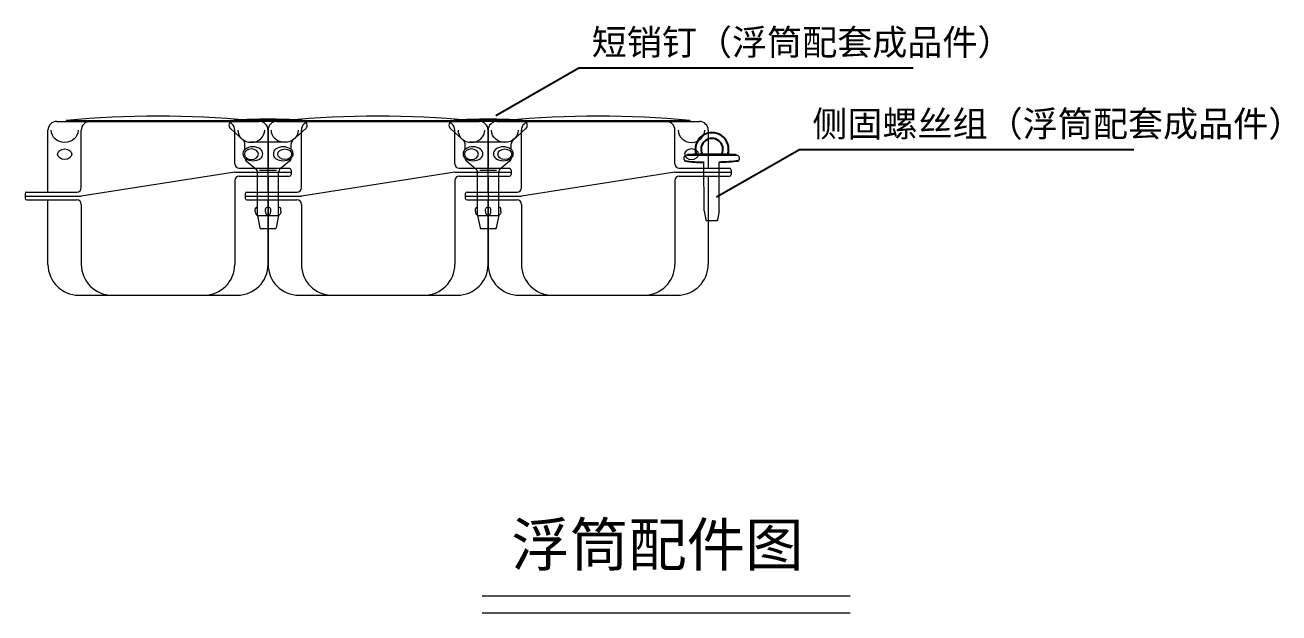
# Model space of a CAD drawing. Extents: x 28691 to 190833, y -3655 to 80068.
# Drawn here: x 176203 to 190833, y 10782 to 17646 of the extents above; entities that cross this region are included whole.
import ezdxf

# ---------------------------------------------------------------- set-up
doc = ezdxf.new("R2010")
doc.units = 0
doc.header["$LTSCALE"] = 10
doc.header["$MEASUREMENT"] = 0
for name, color, linetype, lineweight in [('FT', 251, 'Continuous', 5), ('短销钉', 145, 'Continuous', 9), ('码头标注', 3, 'Continuous', 13)]:
    doc.layers.add(name, color=color, linetype=linetype, lineweight=lineweight)
doc.layers.add('标注', color=3, linetype='Continuous')
doc.styles.get("Standard").update_dxf_attribs({"font": 'gbenor.shx', "bigfont": 'gbcbig.shx'})
doc.dimstyles.new('ISO-25', dxfattribs={"dimtxt": 2.5, "dimasz": 2.5, "dimexe": 1.25, "dimexo": 0.625, "dimtad": 1, "dimtxsty": 'Standard', "dimcen": 2.5, "dimadec": 0, "dimazin": 0, "dimtfac": 1, "dimtmove": 0, "dimatfit": 3, "dimfxl": 1, "dimarcsym": 0})

# ---------------------------------------------------------------- blocks, each defined once
blk = doc.blocks.new('ft')
at = {"layer": 'FT'}
for p, q in [((-250, 234.5), (-250, 375)), ((-230, 395), (230, 395)), ((-208.5, 397), (208.2, 397)), ((-208.5, 397), (-208.5, 395)), ((-174.3, 244.5), (-174.3, 375)), ((174.3, 298.5), (174.3, 375)), ((208.2, 397), (208.2, 395)), ((250, 375), (250, 288.5)), ((184.3, 288.5), (298.1, 288.5)), ((174.3, 279.5), (-174.3, 225.5)), ((174.3, 279.5), (302.1, 279.5)), ((174.3, 260.5), (174.3, 70)), ((184.3, 270.5), (298.1, 270.5)), ((250, 270.5), (250, 70)), ((-298, 234.5), (-184.3, 234.5)), ((-302, 225.5), (-174.3, 225.5)), ((-298, 216.5), (-184.3, 216.5)), ((-250, 70), (-250, 216.5)), ((-174.3, 206.5), (-174.3, 70)), ((-180, 0), (180, 0))]:
    blk.add_line(p, q, dxfattribs=at)
at = {"layer": 'FT', "ltscale": 0.5}
for p, q in [((302.1, 284.5), (302.1, 274.5)), ((-302, 230.5), (-302, 220.5))]:
    blk.add_line(p, q, dxfattribs=at)
at = {"layer": 'FT'}
for centre, radius, start, end in [((-0.2, -1768.5), 2175.5, 84.5043, 95.4957), ((-230, 375), 20, 90, 180), ((-154.3, 375), 20, 90, 180), ((154.3, 375), 20, 0, 90), ((230, 375), 20, 0, 90), ((184.3, 298.5), 10, 180, 270), ((184.3, 260.5), 10, 90, 180), ((298.1, 274.5), 4, 270, 0), ((-184.3, 244.5), 10, 270, 0), ((-298, 220.5), 4, 180, 270), ((-184.3, 206.5), 10, 0, 90), ((-180, 70), 70, 180, 270), ((-104.3, 70), 70, 180, 270), ((104.3, 70), 70, 270, 0), ((180, 70), 70, 270, 0)]:
    blk.add_arc(centre, radius, start, end, dxfattribs=at)
at = {"layer": 'FT', "ltscale": 0.5}
for centre, start, end in [((298.1, 284.5), 0, 90), ((-298, 230.5), 90, 180)]:
    blk.add_arc(centre, 4, start, end, dxfattribs=at)
at = {"layer": 'FT', "extrusion": (0, 0, -1)}
blk.add_ellipse((-212.1, 375), major_axis=(-30.4, 0), ratio=0.921809, start_param=3.141593, end_param=6.283185, dxfattribs=at)
at = {"layer": 'FT'}
blk.add_ellipse((211.9, 375.4), major_axis=(30.4, 0.1), ratio=0.921809, start_param=3.141593, end_param=6.283185, dxfattribs=at)
blk.add_ellipse((-212.1, 320.5), major_axis=(-16, 0), ratio=0.75, dxfattribs=at)
at = {"layer": 'FT', "extrusion": (0, 0, -1)}
blk.add_ellipse((212.1, 320.5), major_axis=(16, 0), ratio=0.75, dxfattribs=at)
blk = doc.blocks.new('A$C4E000606')
at = {"color": 252}
for centre, radius, start, end in [((49.1, 123.6), 28.9, 342.7816, 197.1463), ((49.1, 123.6), 19.1, 334.2939, 205.6341), ((27.9, 242.1), 140.7, 259.318, 273.0964), ((41.2, 665.5), 564.3, 272.0789, 275.5067)]:
    blk.add_arc(centre, radius, start, end, dxfattribs=at)
at = {"layer": '短销钉', "color": 252}
for p, q in [((5.5, 113.3), (91.7, 113.3)), ((6.3, 113.3), (6.3, 114.4)), ((6.3, 114.4), (90.9, 114.4)), ((90.9, 113.3), (90.9, 114.4)), ((35.5, 16.4), (35.2, 101.6)), ((61.7, 16.4), (61.7, 101.6)), ((35.5, 16.4), (38.5, 1.1)), ((61.7, 16.4), (58.6, 1.1)), ((39.9, 0), (57.3, 0))]:
    blk.add_line(p, q, dxfattribs=at)
at = {"layer": '短销钉', "color": 252, "ltscale": 0.1}
for p, q in [((38.5, 1.1), (38.8, 0)), ((58.6, 1.1), (58.4, 0)), ((38.8, 0), (39.9, 0)), ((57.3, 0), (58.4, 0))]:
    blk.add_line(p, q, dxfattribs=at)
at = {"layer": '短销钉', "color": 252}
for centre, radius, start, end in [((5.5, 107.9), 5.46, 90, 228.0009), ((48.6, -704.8), 820.4, 87.0435, 92.9565), ((91.7, 107.9), 5.46, 311.9991, 90), ((39.9, 1.4), 1.36, 191.3099, 270), ((57.3, 1.4), 1.36, 270, 348.6901)]:
    blk.add_arc(centre, radius, start, end, dxfattribs=at)
blk = doc.blocks.new('dxd')
at = {"layer": '短销钉', "lineweight": 13}
for p, q in [((-79, 244.5), (79, 244.5)), ((-77.5, 244.5), (-77.5, 246.5)), ((-77.5, 246.5), (77.5, 246.5)), ((77.5, 244.5), (77.5, 246.5)), ((-85.7, 227.1), (-55.8, 200.2)), ((85.7, 227.1), (55.8, 200.2)), ((-52.5, 180.1), (-52.5, 192.7)), ((-42.5, 197.2), (42.5, 197.2)), ((52.5, 180.1), (52.5, 192.7)), ((-48.8, 152.9), (-27.7, 135.8)), ((48.8, 152.9), (27.7, 135.8)), ((-24, 30), (-24, 128)), ((-19.2, 132.8), (19.2, 132.8)), ((24, 30), (24, 128)), ((-29, 38.9), (-29, 45)), ((-26, 48), (-24, 48)), ((-24, 30), (24, 30)), ((-24, 30), (-18.4, 2)), ((-6, 39), (-6, 44.3)), ((6, 39), (6, 44.3)), ((24, 30), (18.4, 2)), ((26, 48), (24, 48)), ((29, 38.9), (29, 45)), ((-16, 0), (16, 0))]:
    blk.add_line(p, q, dxfattribs=at)
at = {"layer": '短销钉', "lineweight": 13, "ltscale": 0.1}
for p, q in [((-18.4, 2), (-18, 0)), ((-18, 0), (-16, 0)), ((16, 0), (18, 0)), ((18.4, 2), (18, 0))]:
    blk.add_line(p, q, dxfattribs=at)
at = {"layer": '短销钉', "lineweight": 13}
for centre, radius, start, end in [((-79, 234.5), 10, 90, 228.0009), ((0, -1254.1), 1502.6, 87.0435, 92.9565), ((79, 234.5), 10, 311.9991, 90), ((-62.5, 192.7), 10, 0, 48.0009), ((62.5, 192.7), 10, 131.9991, 180), ((-43.5, 170), 13.5, 126.5657, 231), ((-34.5, 154.5), 31.4, 56.4166, 122.8531), ((-25.5, 170), 13.5, 308.3696, 51.9011), ((25.5, 170), 13.5, 128.0989, 231.6304), ((34.5, 154.5), 31.3, 57.1287, 123.6019), ((43.5, 170), 13.5, 309, 53.4343), ((-42.5, 160.6), 10, 184.1479, 231), ((-34.5, 185.6), 31.4, 236.1381, 303.5569), ((34.5, 185.6), 31.4, 236.4385, 303.8665), ((42.5, 160.6), 10, 309, 355.8521), ((-34, 128), 10, 0, 51), ((34, 128), 10, 129, 180), ((-26, 45), 3, 90, 180), ((-3, 44.3), 3, 115.3769, 180), ((0, 38), 10, 64.6231, 115.3769), ((3, 44.3), 3, 0, 64.6231), ((26, 45), 3, 0, 90), ((-16, 2.5), 2.5, 191.3099, 270), ((16, 2.5), 2.5, 270, 348.6901)]:
    blk.add_arc(centre, radius, start, end, dxfattribs=at)
for centre, major_axis, start_param, end_param in [((-23, 38.9), (0, -9), 4.712389, 6.115737), ((0, 39), (0, 9), 1.570796, 4.712389)]:
    blk.add_ellipse(centre, major_axis=major_axis, ratio=0.666667, start_param=start_param, end_param=end_param, dxfattribs=at)
at = {"layer": '短销钉', "lineweight": 13, "extrusion": (0, 0, -1)}
blk.add_ellipse((23, 38.9), major_axis=(0, -9), ratio=0.666667, start_param=4.712389, end_param=6.115737, dxfattribs=at)

msp = doc.modelspace()

# ---------------------------------------------------------------- linework, layer by layer
at = {"lineweight": 0}
for p, q in [((181537.291, 10980.825), (185830.905, 10980.825)), ((181537.291, 10782.23), (185830.905, 10782.23))]:
    msp.add_line(p, q, dxfattribs=at)

# ---------------------------------------------------------------- block references
at = {"color": 4, "lineweight": 0, "xscale": 6.712470507831313, "yscale": 6.712470507831313, "zscale": 6.712470507831313}
msp.add_blockref('A$C4E000606', (183888.585, 15364.806), dxfattribs=at)
at = {"layer": 'FT', "lineweight": 0, "xscale": 5.135999999940395, "yscale": 5.135999999940395, "zscale": 5.135999999940395}
for p in [(177754.373, 14491.591), (180322.373, 14491.591), (182890.373, 14491.591)]:
    msp.add_blockref('ft', p, dxfattribs=at)
at = {"layer": '短销钉', "lineweight": 0, "xscale": 5.135999999940395, "yscale": 5.135999999940395, "zscale": 5.135999999940395}
for p in [(179038.373, 15269.695), (181606.373, 15269.695)]:
    msp.add_blockref('dxd', p, dxfattribs=at)

# ---------------------------------------------------------------- texts
at = {"layer": '标注', "color": 7, "lineweight": 0, "insert": (181537.291, 11830.174), "char_height": 500, "width": 15527.10164, "attachment_point": 1}
msp.add_mtext('{\\fSimSun|b0|i0|c134|p2; 浮筒配件图}', dxfattribs=at)
at = {"layer": '码头标注', "color": 7, "lineweight": 0, "char_height": 300, "width": 15527.10164, "attachment_point": 1}
for s, insert in [('{\\fSimSun|b0|i0|c134|p2;短销钉（浮筒配套成品件）}', (182814.966, 17595.381)), ('{\\fSimSun|b0|i0|c134|p2;侧固螺丝组（浮筒配套成品件）}', (185388.823, 16642.862))]:
    msp.add_mtext(s, dxfattribs=dict(at, insert=insert))

# ---------------------------------------------------------------- leaders
at = {"layer": '码头标注', "color": 7, "lineweight": 0}
for points in [[(181695.375, 16591.716), (182663.771, 17146.18), (186565.597, 17146.18)], [(184269.232, 15639.196), (185237.628, 16193.661), (189139.454, 16193.661)]]:
    msp.add_leader(points, dimstyle='ISO-25', override={"dimasz": 2, "dimtad": 0, "dimldrblk": 'Dot', "dimfxl": 250}, dxfattribs=at)

doc.saveas('drawing.dxf')
